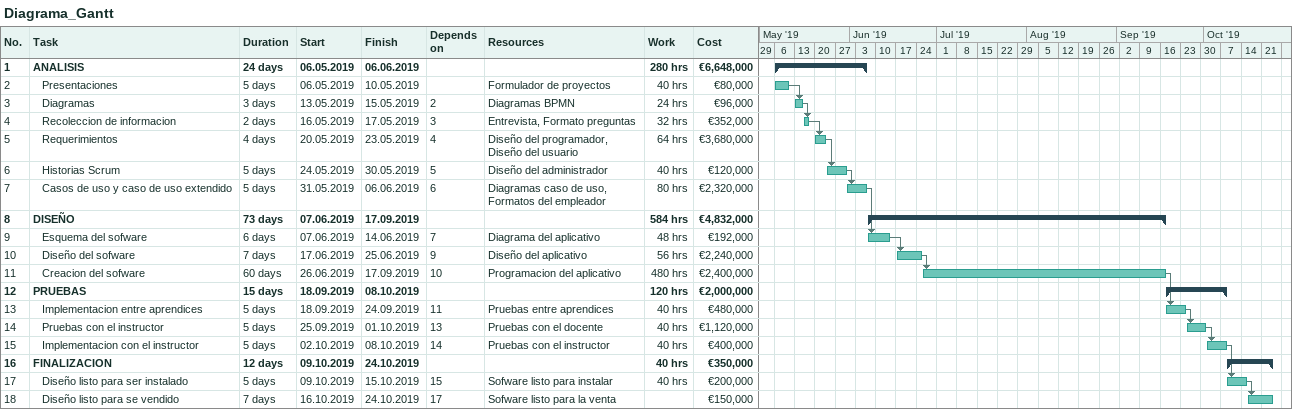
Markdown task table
Diagrama_Gantt

| ID | Level | Task | Duration | Start | Finish | Predecessors | Resources | Work (h) | Cost (€) |
|---|---|---|---|---|---|---|---|---|---|
| 1 | 1 | **ANALISIS** | 24d | 2019-05-06 | 2019-06-06 |  |  | 280 | 6648000 |
| 2 | 2 | Presentaciones | 5d | 2019-05-06 | 2019-05-10 |  | Formulador de proyectos | 40 | 80000 |
| 3 | 2 | Diagramas | 3d | 2019-05-13 | 2019-05-15 | 2 | Diagramas BPMN | 24 | 96000 |
| 4 | 2 | Recoleccion de informacion | 2d | 2019-05-16 | 2019-05-17 | 3 | Entrevista, Formato preguntas | 32 | 352000 |
| 5 | 2 | Requerimientos | 4d | 2019-05-20 | 2019-05-23 | 4 | Diseño del programador, Diseño del usuario | 64 | 3680000 |
| 6 | 2 | Historias Scrum | 5d | 2019-05-24 | 2019-05-30 | 5 | Diseño del administrador | 40 | 120000 |
| 7 | 2 | Casos de uso y caso de uso extendido | 5d | 2019-05-31 | 2019-06-06 | 6 | Diagramas caso de uso, Formatos del empleador | 80 | 2320000 |
| 8 | 1 | **DISEÑO** | 73d | 2019-06-07 | 2019-09-17 |  |  | 584 | 4832000 |
| 9 | 2 | Esquema del sofware | 6d | 2019-06-07 | 2019-06-14 | 7 | Diagrama del aplicativo | 48 | 192000 |
| 10 | 2 | Diseño del sofware | 7d | 2019-06-17 | 2019-06-25 | 9 | Diseño del aplicativo | 56 | 2240000 |
| 11 | 2 | Creacion del sofware | 60d | 2019-06-26 | 2019-09-17 | 10 | Programacion del aplicativo | 480 | 2400000 |
| 12 | 1 | **PRUEBAS** | 15d | 2019-09-18 | 2019-10-08 |  |  | 120 | 2000000 |
| 13 | 2 | Implementacion entre aprendices | 5d | 2019-09-18 | 2019-09-24 | 11 | Pruebas entre aprendices | 40 | 480000 |
| 14 | 2 | Pruebas con el instructor | 5d | 2019-09-25 | 2019-10-01 | 13 | Pruebas con el docente | 40 | 1120000 |
| 15 | 2 | Implementacion con el instructor | 5d | 2019-10-02 | 2019-10-08 | 14 | Pruebas con el instructor | 40 | 400000 |
| 16 | 1 | **FINALIZACION** | 12d | 2019-10-09 | 2019-10-24 |  |  | 40 | 350000 |
| 17 | 2 | Diseño listo para ser instalado | 5d | 2019-10-09 | 2019-10-15 | 15 | Sofware listo para instalar | 40 | 200000 |
| 18 | 2 | Diseño listo para se vendido | 7d | 2019-10-16 | 2019-10-24 | 17 | Sofware listo para la venta |  | 150000 |
